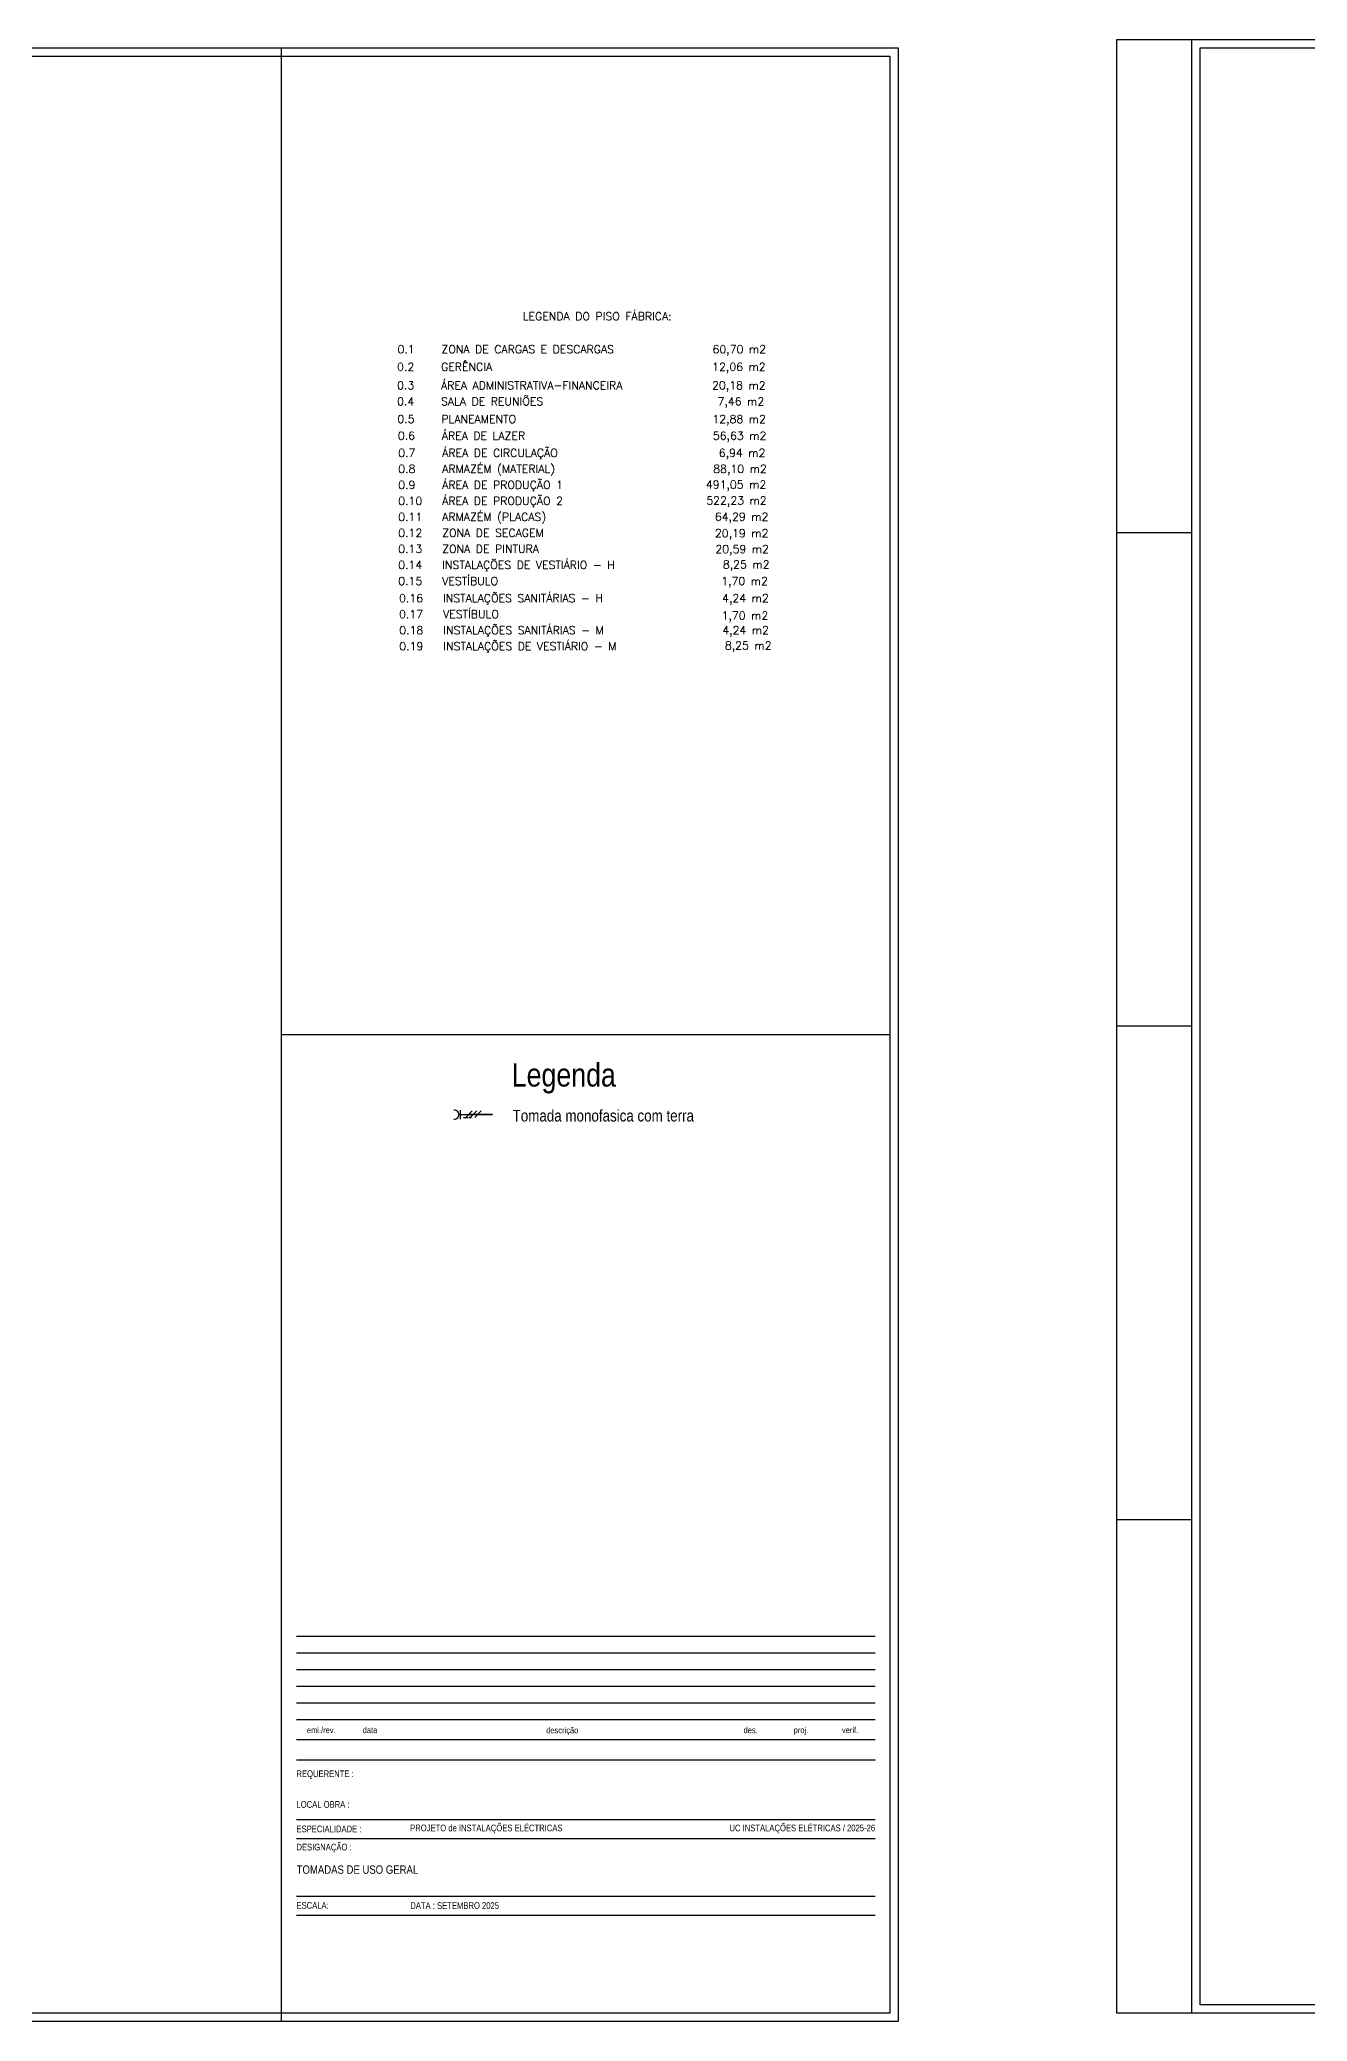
# Model space of a CAD drawing. Header units: millimetres. Extents: x -35961 to -35580, y 154458 to 154764.
# Drawn here: x -35702.2 to -35664.2, y 154617 to 154676.4 of the extents above; entities that cross this region are included whole.
import ezdxf
from ezdxf.enums import TextEntityAlignment as Align

# ---------------------------------------------------------------- set-up
doc = ezdxf.new("R2010")
doc.units = ezdxf.units.MM
doc.header["$MEASUREMENT"] = 0
doc.layers.get('0').update_dxf_attribs({"color": 253})
for name, color, linetype in [('0_ARQ', 253, 'Continuous'), ('0_FOLHA', 253, 'Continuous'), ('ELÉCTRICO', 255, 'Continuous'), ('Iluminação', 2, 'Continuous'), ('IluminaçãoPlanta', 50, 'Continuous'), ('SIMBOLOGIA', 255, 'Continuous'), ('Tomadas', 50, 'Continuous')]:
    doc.layers.add(name, color=color, linetype=linetype)
doc.styles.add('ROMANS', font='romans')
doc.styles.get("Standard").update_dxf_attribs({"font": 'ARIALN.TTF'})

# ---------------------------------------------------------------- blocks, each defined once
blk = doc.blocks.new('nome')
at = {"layer": '0_FOLHA'}
for p, q in [((17.35, 4.275), (0, 4.275)), ((17.35, 3.775), (0, 3.775)), ((17.35, 3.275), (0, 3.275)), ((17.35, 2.775), (0, 2.775)), ((17.35, 2.275), (0, 2.275)), ((17.35, 1.775), (0, 1.775)), ((17.35, 1.175), (0, 1.175)), ((0, 0.575), (17.35, 0.575)), ((0, -1.212), (17.35, -1.212)), ((0, -1.787), (17.35, -1.787)), ((0, -3.513), (17.35, -3.513)), ((0, -4.088), (17.35, -4.088))]:
    blk.add_line(p, q, dxfattribs=at)
for s, p in [('emi./rev.', (0.744, 1.375)), ('data', (2.206, 1.375)), ('descrição', (7.969, 1.371)), ('des.', (13.617, 1.375)), ('proj.', (15.127, 1.375)), ('verif.', (16.6, 1.375))]:
    blk.add_text(s, height=0.18, dxfattribs=at).set_placement(p, align=Align.CENTER)
at = {"layer": '0_FOLHA', "char_height": 0.2}
for s, insert, width, attachment_point in [('REQUERENTE :', (0, 0.128), 1.8172, 4), ('LOCAL OBRA :', (0, -0.766), 1.8172, 4), ('ESPECIALIDADE :', (0, -1.5), 2.45444, 4), ('PROJETO de INSTALAÇÕES ELÉCTRICAS', (3.408, -1.5), 5.41492, 4), ('UC INSTALAÇÕES ELÉTRICAS / 2025-26', (17.35, -1.5), 4.80837, 6), ('DESIGNAÇÃO :', (0, -2.075), 1.8172, 4), ('ESCALA:', (0, -3.794), 3.2797, 4), ('DATA : SETEMBRO 2025', (3.413, -3.8), 3.2797, 4)]:
    blk.add_mtext(s, dxfattribs=dict(at, insert=insert, width=width, attachment_point=attachment_point))

msp = doc.modelspace()

# ---------------------------------------------------------------- hatches: boundary and pattern name
at = {"layer": 'IluminaçãoPlanta', "linetype": 'Continuous', "ltscale": 0.03, "transparency": 33554687}
h = msp.add_hatch(color=256, dxfattribs=at)
h.dxf.hatch_style = 1
h.paths.add_polyline_path([(-35689.27, 154644.078, 1), (-35689.27, 154644.118, 1)])

# ---------------------------------------------------------------- linework, layer by layer
at = {"layer": '0_ARQ'}
for p, q in [((-35694.941, 154676.178), (-35694.941, 154616.978)), ((-35667.637, 154661.628), (-35669.887, 154661.628)), ((-35667.637, 154646.828), (-35669.887, 154646.828)), ((-35667.637, 154632.028), (-35669.887, 154632.028))]:
    msp.add_line(p, q, dxfattribs=at)
for points in [[(-35669.887, 154676.428), (-35579.887, 154676.428), (-35579.887, 154617.228), (-35669.887, 154617.228)], [(-35579.887, 154617.228), (-35667.637, 154617.228), (-35667.637, 154676.428), (-35579.887, 154676.428)], [(-35766.439, 154676.178), (-35676.439, 154676.178), (-35676.439, 154616.978), (-35766.439, 154616.978)], [(-35676.439, 154616.978), (-35764.189, 154616.978), (-35764.189, 154676.178), (-35676.439, 154676.178)], [(-35676.689, 154617.228), (-35763.939, 154617.228), (-35763.939, 154675.928), (-35676.689, 154675.928)], [(-35580.137, 154617.478), (-35667.387, 154617.478), (-35667.387, 154676.178), (-35580.137, 154676.178)]]:
    msp.add_lwpolyline(points, close=True, dxfattribs=at)
at = {"layer": 'ELÉCTRICO', "color": 251, "linetype": 'Continuous', "ltscale": 0.03, "true_color": 0x636466}
msp.add_line((-35694.941, 154646.578), (-35676.689, 154646.578), dxfattribs=at)
at = {"layer": 'Iluminação'}
for p, q in [((-35689.474, 154644.098), (-35689.338, 154644.098)), ((-35689.406, 154644.098), (-35689.214, 154644.29)), ((-35689.27, 154644.098), (-35689.077, 154644.29)), ((-35689.134, 154644.098), (-35688.941, 154644.29))]:
    msp.add_line(p, q, dxfattribs=at)
at = {"layer": 'IluminaçãoPlanta', "linetype": 'Continuous', "ltscale": 0.03}
msp.add_circle((-35689.27, 154644.098), 0.02, dxfattribs=at)
at = {"layer": 'Tomadas', "color": 2, "true_color": 0xf1eb1f}
for p, q in [((-35689.564, 154644.042), (-35689.564, 154644.317)), ((-35689.614, 154644.18), (-35689.364, 154644.18))]:
    msp.add_line(p, q, dxfattribs=at)
at = {"layer": 'Tomadas', "linetype": 'Continuous', "ltscale": 0.03}
for p, q in [((-35689.364, 154644.18), (-35688.826, 154644.18)), ((-35688.826, 154644.18), (-35689.289, 154644.18)), ((-35688.608, 154644.18), (-35688.826, 154644.18)), ((-35688.826, 154644.18), (-35688.608, 154644.18))]:
    msp.add_line(p, q, dxfattribs=at)
at = {"layer": 'Tomadas', "color": 2, "true_color": 0xf1eb1f}
msp.add_arc((-35689.751, 154644.18), 0.138, 264.78409, 95.21591, dxfattribs=at)

# ---------------------------------------------------------------- block references
at = {"layer": '0_FOLHA'}
msp.add_blockref('nome', (-35694.483, 154624.25), dxfattribs=at)

# ---------------------------------------------------------------- texts
at = {"style": 'ROMANS'}
for s, p in [('LEGENDA DO PISO FÁBRICA:', (-35687.698, 154668.008)), ('0.1', (-35691.453, 154667.019)), ('ZONA DE CARGAS E DESCARGAS', (-35690.135, 154667.019)), ('60,70 m2', (-35682.007, 154667.019)), ('0.2', (-35691.464, 154666.493)), ('GERÊNCIA', (-35690.146, 154666.493)), ('12,06 m2', (-35682.018, 154666.493)), ('0.3', (-35691.467, 154665.937)), ('ÁREA ADMINISTRATIVA-FINANCEIRA', (-35690.149, 154665.937)), ('SALA DE REUNIÕES', (-35690.149, 154665.457)), ('20,18 m2', (-35682.021, 154665.937)), ('0.4', (-35691.467, 154665.457)), ('0.5', (-35691.458, 154664.927)), ('PLANEAMENTO', (-35690.14, 154664.927)), ('12,88 m2', (-35682.012, 154664.927)), (' 7,46 m2', (-35682.021, 154665.457)), ('0.6', (-35691.442, 154664.426)), ('ÁREA DE LAZER', (-35690.124, 154664.426)), ('56,63 m2', (-35681.997, 154664.426)), ('0.7', (-35691.431, 154663.911)), ('ÁREA DE CIRCULAÇÃO', (-35690.113, 154663.911)), (' 6,94 m2', (-35681.985, 154663.911)), ('0.8', (-35691.431, 154663.431)), ('ARMAZÉM (MATERIAL)', (-35690.113, 154663.431)), ('88,10 m2', (-35681.985, 154663.431)), ('0.9', (-35691.431, 154662.951)), ('ÁREA DE PRODUÇÃO 1', (-35690.113, 154662.951)), ('ÁREA DE PRODUÇÃO 2', (-35690.113, 154662.471)), ('491,05 m2', (-35682.206, 154662.959)), ('0.10', (-35691.431, 154662.471)), ('0.11', (-35691.431, 154661.991)), ('ARMAZÉM (PLACAS)', (-35690.113, 154661.991)), ('522,23 m2', (-35682.194, 154662.482)), ('64,29 m2', (-35681.937, 154661.997)), ('0.12', (-35691.431, 154661.511)), ('ZONA DE SECAGEM', (-35690.113, 154661.511)), ('20,19 m2', (-35681.936, 154661.501)), ('0.13', (-35691.431, 154661.031)), ('ZONA DE PINTURA', (-35690.113, 154661.031)), ('20,59 m2', (-35681.921, 154661.026)), ('0.14', (-35691.431, 154660.549)), ('VESTÍBULO', (-35690.113, 154660.067)), ('INSTALAÇÕES DE VESTIÁRIO - H', (-35690.113, 154660.549)), ('8,25 m2', (-35681.698, 154660.564)), ('0.15', (-35691.431, 154660.067)), ('0.16', (-35691.407, 154659.552)), ('INSTALAÇÕES SANITÁRIAS - H', (-35690.089, 154659.552)), (' 4,24 m2', (-35681.885, 154659.552)), (' 1,70 m2', (-35681.911, 154660.067)), ('0.17', (-35691.407, 154659.072)), ('VESTÍBULO', (-35690.089, 154659.072)), (' 1,70 m2', (-35681.901, 154659.03)), ('0.18', (-35691.4, 154658.591)), ('INSTALAÇÕES SANITÁRIAS - M', (-35690.082, 154658.591)), (' 4,24 m2', (-35681.878, 154658.591)), ('0.19', (-35691.4, 154658.111)), ('INSTALAÇÕES DE VESTIÁRIO - M', (-35690.082, 154658.111)), ('8,25 m2', (-35681.637, 154658.133))]:
    msp.add_text(s, height=0.24, dxfattribs=at).set_placement(p)
at = {"layer": 'ELÉCTRICO', "color": 9, "linetype": 'Continuous', "ltscale": 0.03, "true_color": 0xc7c8ca, "insert": (-35688.028, 154645.722), "char_height": 0.7, "attachment_point": 1}
msp.add_mtext_dynamic_manual_height_columns('Legenda', width=10.71423, gutter_width=23.439, heights=[0], dxfattribs=at)
at = {"layer": 'ELÉCTRICO', "linetype": 'Continuous', "ltscale": 0.03, "insert": (-35694.477, 154621.656), "char_height": 0.25, "width": 5.97323, "attachment_point": 1}
msp.add_mtext('TOMADAS DE USO GERAL', dxfattribs=at)
at = {"layer": 'SIMBOLOGIA', "linetype": 'Continuous', "ltscale": 0.03, "insert": (-35688.001, 154644.323), "char_height": 0.35, "width": 5.66807, "attachment_point": 1}
msp.add_mtext('Tomada monofasica com terra', dxfattribs=at)

doc.saveas('drawing.dxf')
